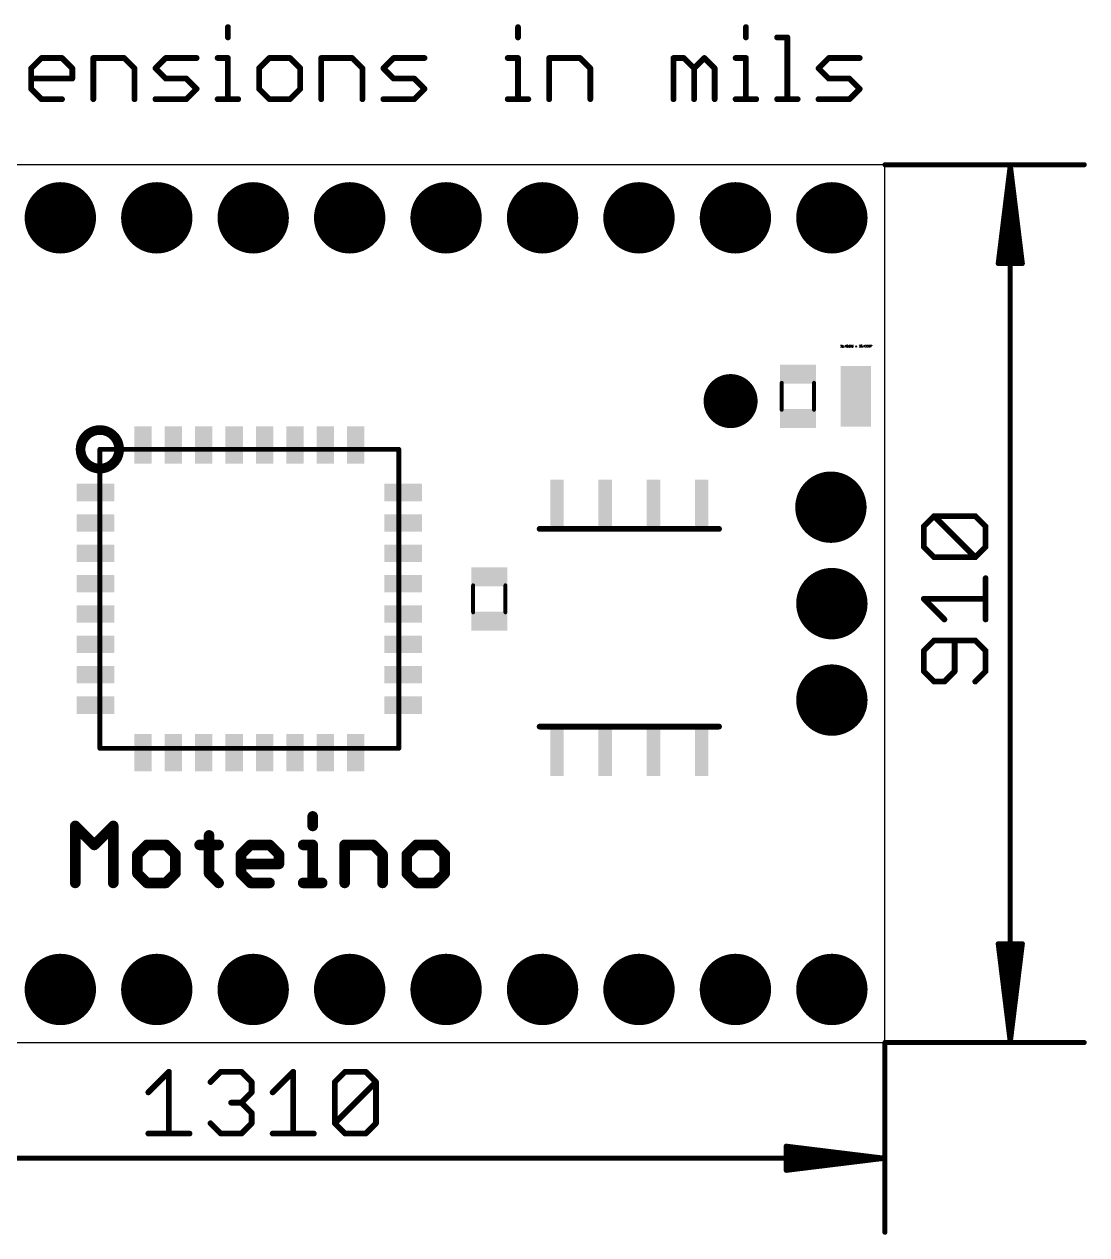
# Model space of a CAD drawing. Extents: x -0.17 to 1.52, y -0.2 to 1.06.
# Drawn here: x 0.418 to 1.519, y -0.199 to 1.056 of the extents above; entities that cross this region are included whole.
import ezdxf

# ---------------------------------------------------------------- set-up
doc = ezdxf.new("R2010")
doc.units = 0
for name, color, linetype in [('17', 82, 'CONTINUOUS'), ('20', 7, 'CONTINUOUS'), ('51', 53, 'CONTINUOUS')]:
    doc.layers.add(name, color=color, linetype=linetype)

# ---------------------------------------------------------------- blocks, each defined once
blk = doc.blocks.new('RECT')
blk.add_solid([(-0.5, -0.5), (0.5, -0.5), (-0.5, 0.5), (0.5, 0.5)])
blk = doc.blocks.new('ROUNDP')
at = {"const_width": 0.5}
blk.add_lwpolyline([(0, -0.25, 1), (0, 0.25, 1), (0, -0.25)], format="xyb", dxfattribs=at)

msp = doc.modelspace()

# ---------------------------------------------------------------- linework, layer by layer
at = {"layer": '20'}
for p, q in [((1.31, 0.91), (0, 0.91)), ((1.31, 0), (1.31, 0.91)), ((0, 0), (1.31, 0))]:
    msp.add_line(p, q, dxfattribs=at)
at = {"layer": '51'}
for p, q in [((1.263852, 0.722668), (1.264185, 0.723002)), ((1.264185, 0.721), (1.263852, 0.721334)), ((1.264185, 0.723002), (1.264852, 0.723002)), ((1.264852, 0.721), (1.264185, 0.721)), ((1.264852, 0.722001), (1.264519, 0.722001)), ((1.264852, 0.723002), (1.265186, 0.722668)), ((1.265186, 0.722334), (1.264852, 0.722001)), ((1.264852, 0.722001), (1.265186, 0.721667)), ((1.265186, 0.721334), (1.264852, 0.721)), ((1.265186, 0.722668), (1.265186, 0.722334)), ((1.265186, 0.721667), (1.265186, 0.721334)), ((1.265693, 0.722334), (1.26636, 0.723002)), ((1.265693, 0.721), (1.267028, 0.721)), ((1.26636, 0.723002), (1.26636, 0.721)), ((1.267535, 0.721), (1.267535, 0.721334)), ((1.267535, 0.721334), (1.267868, 0.721334)), ((1.267868, 0.721), (1.267535, 0.721)), ((1.267868, 0.721334), (1.267868, 0.721)), ((1.269456, 0.723002), (1.268456, 0.722001)), ((1.268456, 0.722001), (1.26979, 0.722001)), ((1.269456, 0.721), (1.269456, 0.723002)), ((1.270631, 0.723002), (1.270297, 0.722668)), ((1.270297, 0.722668), (1.270297, 0.722334)), ((1.270297, 0.722334), (1.270631, 0.722001)), ((1.270297, 0.721334), (1.270631, 0.721)), ((1.271298, 0.723002), (1.270631, 0.723002)), ((1.270631, 0.722001), (1.271632, 0.722001)), ((1.270631, 0.721), (1.271298, 0.721)), ((1.271632, 0.722668), (1.271298, 0.723002)), ((1.271298, 0.721), (1.271632, 0.721334)), ((1.271632, 0.721334), (1.271632, 0.722668)), ((1.272806, 0.722668), (1.272139, 0.722001)), ((1.272139, 0.722001), (1.272139, 0.721334)), ((1.273139, 0.722001), (1.272139, 0.722001)), ((1.272139, 0.721334), (1.272472, 0.721)), ((1.272472, 0.721), (1.273139, 0.721)), ((1.273473, 0.723002), (1.272806, 0.722668)), ((1.273473, 0.721667), (1.273139, 0.722001)), ((1.273139, 0.721), (1.273473, 0.721334)), ((1.273473, 0.721334), (1.273473, 0.721667)), ((1.27398, 0.722668), (1.274314, 0.723002)), ((1.27398, 0.721334), (1.27398, 0.722668)), ((1.27398, 0.721334), (1.275315, 0.722668)), ((1.274314, 0.721), (1.27398, 0.721334)), ((1.274314, 0.723002), (1.274981, 0.723002)), ((1.274981, 0.721), (1.274314, 0.721)), ((1.274981, 0.723002), (1.275315, 0.722668)), ((1.275315, 0.721334), (1.274981, 0.721)), ((1.275315, 0.722668), (1.275315, 0.721334)), ((1.276489, 0.722668), (1.275822, 0.722001)), ((1.275822, 0.722001), (1.275822, 0.721334)), ((1.276822, 0.722001), (1.275822, 0.722001)), ((1.275822, 0.721334), (1.276155, 0.721)), ((1.276155, 0.721), (1.276822, 0.721)), ((1.277156, 0.723002), (1.276489, 0.722668)), ((1.277156, 0.721667), (1.276822, 0.722001)), ((1.276822, 0.721), (1.277156, 0.721334)), ((1.277156, 0.721334), (1.277156, 0.721667)), ((1.279505, 0.722334), (1.280839, 0.721)), ((1.279505, 0.721), (1.280839, 0.722334)), ((1.283188, 0.722668), (1.283521, 0.723002)), ((1.283521, 0.721), (1.283188, 0.721334)), ((1.283521, 0.723002), (1.284189, 0.723002)), ((1.284189, 0.721), (1.283521, 0.721)), ((1.284189, 0.722001), (1.283855, 0.722001)), ((1.284189, 0.723002), (1.284522, 0.722668)), ((1.284522, 0.722334), (1.284189, 0.722001)), ((1.284189, 0.722001), (1.284522, 0.721667)), ((1.284522, 0.721334), (1.284189, 0.721)), ((1.284522, 0.722668), (1.284522, 0.722334)), ((1.284522, 0.721667), (1.284522, 0.721334)), ((1.286364, 0.723002), (1.285029, 0.723002)), ((1.285029, 0.723002), (1.285029, 0.722001)), ((1.285029, 0.722001), (1.285697, 0.722334)), ((1.285363, 0.721), (1.285029, 0.721334)), ((1.28603, 0.721), (1.285363, 0.721)), ((1.285697, 0.722334), (1.28603, 0.722334)), ((1.28603, 0.722334), (1.286364, 0.722001)), ((1.286364, 0.721334), (1.28603, 0.721)), ((1.286364, 0.722001), (1.286364, 0.721334)), ((1.286871, 0.721), (1.286871, 0.721334)), ((1.286871, 0.721334), (1.287204, 0.721334)), ((1.287204, 0.721), (1.286871, 0.721)), ((1.287204, 0.721334), (1.287204, 0.721)), ((1.288792, 0.723002), (1.287792, 0.722001)), ((1.287792, 0.722001), (1.289126, 0.722001)), ((1.288792, 0.721), (1.288792, 0.723002)), ((1.289633, 0.722668), (1.289967, 0.723002)), ((1.289967, 0.721), (1.289633, 0.721334)), ((1.289967, 0.723002), (1.290634, 0.723002)), ((1.290634, 0.721), (1.289967, 0.721)), ((1.290634, 0.722001), (1.2903, 0.722001)), ((1.290634, 0.723002), (1.290968, 0.722668)), ((1.290968, 0.722334), (1.290634, 0.722001)), ((1.290634, 0.722001), (1.290968, 0.721667)), ((1.290968, 0.721334), (1.290634, 0.721)), ((1.290968, 0.722668), (1.290968, 0.722334)), ((1.290968, 0.721667), (1.290968, 0.721334)), ((1.291475, 0.722668), (1.291808, 0.723002)), ((1.291808, 0.721), (1.291475, 0.721334)), ((1.291808, 0.723002), (1.292476, 0.723002)), ((1.292476, 0.721), (1.291808, 0.721)), ((1.292476, 0.722001), (1.292142, 0.722001)), ((1.292476, 0.723002), (1.292809, 0.722668)), ((1.292809, 0.722334), (1.292476, 0.722001)), ((1.292476, 0.722001), (1.292809, 0.721667)), ((1.292809, 0.721334), (1.292476, 0.721)), ((1.292809, 0.722668), (1.292809, 0.722334)), ((1.292809, 0.721667), (1.292809, 0.721334)), ((1.293316, 0.722668), (1.29365, 0.723002)), ((1.293316, 0.721334), (1.293316, 0.722668)), ((1.293316, 0.721334), (1.294651, 0.722668)), ((1.29365, 0.721), (1.293316, 0.721334)), ((1.29365, 0.723002), (1.294317, 0.723002)), ((1.294317, 0.721), (1.29365, 0.721)), ((1.294317, 0.723002), (1.294651, 0.722668)), ((1.294651, 0.721334), (1.294317, 0.721)), ((1.294651, 0.722668), (1.294651, 0.721334)), ((1.295158, 0.723002), (1.296492, 0.723002)), ((1.296492, 0.722668), (1.295158, 0.721334)), ((1.295158, 0.721334), (1.295158, 0.721)), ((1.296492, 0.723002), (1.296492, 0.722668))]:
    msp.add_line(p, q, dxfattribs=at)
for points, const_width in [([(0.62877, 1.05273), (0.62877, 1.042055)], 0.006), ([(0.92956, 1.05273), (0.92956, 1.042055)], 0.006), ([(1.165895, 1.05273), (1.165895, 1.042055)], 0.006), ([(1.198189, 1.042055), (1.208865, 1.042055)], 0.006), ([(1.208865, 1.042055), (1.208865, 0.978)], 0.006), ([(0.42473, 1.010027), (0.435406, 1.020703)], 0.006), ([(0.435406, 1.020703), (0.456757, 1.020703)], 0.006), ([(0.456757, 1.020703), (0.467433, 1.010027)], 0.006), ([(0.489185, 0.978), (0.489185, 1.020703)], 0.006), ([(0.489185, 1.020703), (0.521212, 1.020703)], 0.006), ([(0.521212, 1.020703), (0.531888, 1.010027)], 0.006), ([(0.55364, 1.010027), (0.564315, 1.020703)], 0.006), ([(0.564315, 1.020703), (0.596343, 1.020703)], 0.006), ([(0.618095, 1.020703), (0.62877, 1.020703)], 0.006), ([(0.62877, 1.020703), (0.62877, 0.978)], 0.006), ([(0.67174, 1.020703), (0.661065, 1.010027)], 0.006), ([(0.693092, 1.020703), (0.67174, 1.020703)], 0.006), ([(0.703768, 1.010027), (0.693092, 1.020703)], 0.006), ([(0.72552, 0.978), (0.72552, 1.020703)], 0.006), ([(0.72552, 1.020703), (0.757547, 1.020703)], 0.006), ([(0.757547, 1.020703), (0.768223, 1.010027)], 0.006), ([(0.789975, 1.010027), (0.80065, 1.020703)], 0.006), ([(0.80065, 1.020703), (0.832678, 1.020703)], 0.006), ([(0.918885, 1.020703), (0.92956, 1.020703)], 0.006), ([(0.92956, 1.020703), (0.92956, 0.978)], 0.006), ([(0.961855, 0.978), (0.961855, 1.020703)], 0.006), ([(0.961855, 1.020703), (0.993882, 1.020703)], 0.006), ([(0.993882, 1.020703), (1.004558, 1.010027)], 0.006), ([(1.090765, 0.978), (1.090765, 1.020703)], 0.006), ([(1.090765, 1.020703), (1.10144, 1.020703)], 0.006), ([(1.10144, 1.020703), (1.112116, 1.010027)], 0.006), ([(1.112116, 1.010027), (1.122792, 1.020703)], 0.006), ([(1.122792, 1.020703), (1.133468, 1.010027)], 0.006), ([(1.155219, 1.020703), (1.165895, 1.020703)], 0.006), ([(1.165895, 1.020703), (1.165895, 0.978)], 0.006), ([(1.241159, 1.010027), (1.251835, 1.020703)], 0.006), ([(1.251835, 1.020703), (1.283863, 1.020703)], 0.006), ([(0.42473, 0.988676), (0.42473, 1.010027)], 0.006), ([(0.467433, 1.010027), (0.467433, 0.999352)], 0.006), ([(0.531888, 1.010027), (0.531888, 0.978)], 0.006), ([(0.564315, 0.999352), (0.55364, 1.010027)], 0.006), ([(0.661065, 1.010027), (0.661065, 0.988676)], 0.006), ([(0.703768, 0.988676), (0.703768, 1.010027)], 0.006), ([(0.768223, 1.010027), (0.768223, 0.978)], 0.006), ([(0.80065, 0.999352), (0.789975, 1.010027)], 0.006), ([(1.004558, 1.010027), (1.004558, 0.978)], 0.006), ([(1.112116, 1.010027), (1.112116, 0.978)], 0.006), ([(1.133468, 1.010027), (1.133468, 0.978)], 0.006), ([(1.251835, 0.999352), (1.241159, 1.010027)], 0.006), ([(0.467433, 0.999352), (0.42473, 0.999352)], 0.006), ([(0.435406, 0.978), (0.42473, 0.988676)], 0.006), ([(0.585667, 0.999352), (0.564315, 0.999352)], 0.006), ([(0.596343, 0.988676), (0.585667, 0.999352)], 0.006), ([(0.585667, 0.978), (0.596343, 0.988676)], 0.006), ([(0.661065, 0.988676), (0.67174, 0.978)], 0.006), ([(0.693092, 0.978), (0.703768, 0.988676)], 0.006), ([(0.822002, 0.999352), (0.80065, 0.999352)], 0.006), ([(0.832678, 0.988676), (0.822002, 0.999352)], 0.006), ([(0.822002, 0.978), (0.832678, 0.988676)], 0.006), ([(1.273187, 0.999352), (1.251835, 0.999352)], 0.006), ([(1.283863, 0.988676), (1.273187, 0.999352)], 0.006), ([(1.273187, 0.978), (1.283863, 0.988676)], 0.006), ([(0.456757, 0.978), (0.435406, 0.978)], 0.006), ([(0.55364, 0.978), (0.585667, 0.978)], 0.006), ([(0.618095, 0.978), (0.639446, 0.978)], 0.006), ([(0.67174, 0.978), (0.693092, 0.978)], 0.006), ([(0.789975, 0.978), (0.822002, 0.978)], 0.006), ([(0.918885, 0.978), (0.940236, 0.978)], 0.006), ([(1.155219, 0.978), (1.176571, 0.978)], 0.006), ([(1.198189, 0.978), (1.219541, 0.978)], 0.006), ([(1.241159, 0.978), (1.273187, 0.978)], 0.006), ([(1.31, 0.91), (1.516772, 0.91)], 0.005118), ([(1.44, 0.91), (1.427431, 0.807638)], 0.005118), ([(1.44, 0.91), (1.429764, 0.807638)], 0.005118), ([(1.44, 0.91), (1.434882, 0.807638)], 0.005118), ([(1.44, 0.91), (1.44, 0)], 0.005118), ([(1.452569, 0.807638), (1.44, 0.91)], 0.005118), ([(1.445118, 0.807638), (1.44, 0.91)], 0.005118), ([(1.450236, 0.807638), (1.44, 0.91)], 0.005118), ([(1.427431, 0.807638), (1.452569, 0.807638)], 0.005118), ([(1.202992, 0.655984), (1.202992, 0.684016)], 0.004), ([(1.236496, 0.655984), (1.236496, 0.684016)], 0.004), ([(0.496, 0.615), (0.806, 0.615)], 0.005), ([(0.496, 0.305), (0.496, 0.615)], 0.005), ([(0.806, 0.615), (0.806, 0.305)], 0.005), ([(1.350327, 0.535125), (1.361003, 0.545801)], 0.006), ([(1.361003, 0.545801), (1.403706, 0.545801)], 0.006), ([(1.403706, 0.503098), (1.361003, 0.545801)], 0.006), ([(1.403706, 0.545801), (1.414382, 0.535125)], 0.006), ([(1.137992, 0.53248), (0.952008, 0.53248)], 0.006), ([(1.350327, 0.513774), (1.350327, 0.535125)], 0.006), ([(1.414382, 0.535125), (1.414382, 0.513774)], 0.006), ([(1.361003, 0.503098), (1.350327, 0.513774)], 0.006), ([(1.414382, 0.513774), (1.403706, 0.503098)], 0.006), ([(1.403706, 0.503098), (1.361003, 0.503098)], 0.006), ([(1.414382, 0.438643), (1.414382, 0.481346)], 0.006), ([(0.882992, 0.445984), (0.882992, 0.474016)], 0.004), ([(0.916496, 0.445984), (0.916496, 0.474016)], 0.004), ([(1.371679, 0.438643), (1.350327, 0.459995)], 0.006), ([(1.350327, 0.459995), (1.414382, 0.459995)], 0.006), ([(1.361003, 0.416891), (1.350327, 0.406216)], 0.006), ([(1.403706, 0.416891), (1.361003, 0.416891)], 0.006), ([(1.382355, 0.384864), (1.382355, 0.416891)], 0.006), ([(1.414382, 0.406216), (1.403706, 0.416891)], 0.006), ([(1.350327, 0.406216), (1.350327, 0.384864)], 0.006), ([(1.414382, 0.384864), (1.414382, 0.406216)], 0.006), ([(1.350327, 0.384864), (1.361003, 0.374188)], 0.006), ([(1.361003, 0.374188), (1.371679, 0.374188)], 0.006), ([(1.371679, 0.374188), (1.382355, 0.384864)], 0.006), ([(1.403706, 0.374188), (1.414382, 0.384864)], 0.006), ([(0.952008, 0.32752), (1.137992, 0.32752)], 0.006), ([(0.806, 0.305), (0.496, 0.305)], 0.005), ([(0.716677, 0.234392), (0.716677, 0.22455)], 0.011), ([(0.4705, 0.1655), (0.4705, 0.22455)], 0.011), ([(0.4705, 0.22455), (0.490183, 0.204867)], 0.011), ([(0.490183, 0.204867), (0.509867, 0.22455)], 0.011), ([(0.509867, 0.22455), (0.509867, 0.1655)], 0.011), ([(0.609252, 0.214709), (0.609252, 0.175342)], 0.011), ([(0.544797, 0.204867), (0.534955, 0.195025)], 0.011), ([(0.56448, 0.204867), (0.544797, 0.204867)], 0.011), ([(0.574322, 0.195025), (0.56448, 0.204867)], 0.011), ([(0.59941, 0.204867), (0.619093, 0.204867)], 0.011), ([(0.64238, 0.195025), (0.652222, 0.204867)], 0.011), ([(0.652222, 0.204867), (0.671905, 0.204867)], 0.011), ([(0.671905, 0.204867), (0.681747, 0.195025)], 0.011), ([(0.706835, 0.204867), (0.716677, 0.204867)], 0.011), ([(0.716677, 0.204867), (0.716677, 0.1655)], 0.011), ([(0.749805, 0.1655), (0.749805, 0.204867)], 0.011), ([(0.749805, 0.204867), (0.77933, 0.204867)], 0.011), ([(0.77933, 0.204867), (0.789172, 0.195025)], 0.011), ([(0.824102, 0.204867), (0.81426, 0.195025)], 0.011), ([(0.843785, 0.204867), (0.824102, 0.204867)], 0.011), ([(0.853627, 0.195025), (0.843785, 0.204867)], 0.011), ([(0.534955, 0.195025), (0.534955, 0.175342)], 0.011), ([(0.574322, 0.175342), (0.574322, 0.195025)], 0.011), ([(0.64238, 0.175342), (0.64238, 0.195025)], 0.011), ([(0.681747, 0.185183), (0.64238, 0.185183)], 0.011), ([(0.681747, 0.195025), (0.681747, 0.185183)], 0.011), ([(0.789172, 0.195025), (0.789172, 0.1655)], 0.011), ([(0.81426, 0.195025), (0.81426, 0.175342)], 0.011), ([(0.853627, 0.175342), (0.853627, 0.195025)], 0.011), ([(0.534955, 0.175342), (0.544797, 0.1655)], 0.011), ([(0.56448, 0.1655), (0.574322, 0.175342)], 0.011), ([(0.609252, 0.175342), (0.619093, 0.1655)], 0.011), ([(0.652222, 0.1655), (0.64238, 0.175342)], 0.011), ([(0.81426, 0.175342), (0.824102, 0.1655)], 0.011), ([(0.843785, 0.1655), (0.853627, 0.175342)], 0.011), ([(0.544797, 0.1655), (0.56448, 0.1655)], 0.011), ([(0.671905, 0.1655), (0.652222, 0.1655)], 0.011), ([(0.706835, 0.1655), (0.726518, 0.1655)], 0.011), ([(0.824102, 0.1655), (0.843785, 0.1655)], 0.011), ([(1.44, 0), (1.427431, 0.102362)], 0.005118), ([(1.427431, 0.102362), (1.452569, 0.102362)], 0.005118), ([(1.44, 0), (1.429764, 0.102362)], 0.005118), ([(1.44, 0), (1.434882, 0.102362)], 0.005118), ([(1.452569, 0.102362), (1.44, 0)], 0.005118), ([(1.445118, 0.102362), (1.44, 0)], 0.005118), ([(1.450236, 0.102362), (1.44, 0)], 0.005118), ([(1.31, 0), (1.31, -0.196772)], 0.005118), ([(1.31, 0), (1.516772, 0)], 0.005118), ([(0.546251, -0.051679), (0.567602, -0.030327)], 0.006), ([(0.567602, -0.030327), (0.567602, -0.094382)], 0.006), ([(0.610706, -0.041003), (0.621382, -0.030327)], 0.006), ([(0.621382, -0.030327), (0.642733, -0.030327)], 0.006), ([(0.642733, -0.030327), (0.653409, -0.041003)], 0.006), ([(0.675161, -0.051679), (0.696512, -0.030327)], 0.006), ([(0.696512, -0.030327), (0.696512, -0.094382)], 0.006), ([(0.739616, -0.041003), (0.750291, -0.030327)], 0.006), ([(0.750291, -0.030327), (0.771643, -0.030327)], 0.006), ([(0.771643, -0.030327), (0.782319, -0.041003)], 0.006), ([(0.653409, -0.051679), (0.642733, -0.062355)], 0.006), ([(0.653409, -0.041003), (0.653409, -0.051679)], 0.006), ([(0.739616, -0.083706), (0.739616, -0.041003)], 0.006), ([(0.739616, -0.083706), (0.782319, -0.041003)], 0.006), ([(0.782319, -0.041003), (0.782319, -0.083706)], 0.006), ([(0.642733, -0.062355), (0.632057, -0.062355)], 0.006), ([(0.642733, -0.062355), (0.653409, -0.07303)], 0.006), ([(0.653409, -0.07303), (0.653409, -0.083706)], 0.006), ([(0.621382, -0.094382), (0.610706, -0.083706)], 0.006), ([(0.653409, -0.083706), (0.642733, -0.094382)], 0.006), ([(0.750291, -0.094382), (0.739616, -0.083706)], 0.006), ([(0.782319, -0.083706), (0.771643, -0.094382)], 0.006), ([(0.546251, -0.094382), (0.588954, -0.094382)], 0.006), ([(0.642733, -0.094382), (0.621382, -0.094382)], 0.006), ([(0.675161, -0.094382), (0.717864, -0.094382)], 0.006), ([(0.771643, -0.094382), (0.750291, -0.094382)], 0.006), ([(1.31, -0.12), (1.207638, -0.107431)], 0.005118), ([(1.207638, -0.107431), (1.207638, -0.132569)], 0.005118), ([(1.31, -0.12), (1.207638, -0.109764)], 0.005118), ([(1.31, -0.12), (1.207638, -0.114882)], 0.005118), ([(0, -0.12), (1.31, -0.12)], 0.005118), ([(1.207638, -0.132569), (1.31, -0.12)], 0.005118), ([(1.207638, -0.125118), (1.31, -0.12)], 0.005118), ([(1.207638, -0.130236), (1.31, -0.12)], 0.005118)]:
    msp.add_lwpolyline(points, dxfattribs=dict(at, const_width=const_width))
for points, const_width in [([(0.63027, 1.05273, 1), (0.62727, 1.05273)], 0.003), ([(0.93106, 1.05273, 1), (0.92806, 1.05273)], 0.003), ([(1.167395, 1.05273, 1), (1.164395, 1.05273)], 0.003), ([(0.62727, 1.042055, 1), (0.63027, 1.042055)], 0.003), ([(0.92806, 1.042055, 1), (0.93106, 1.042055)], 0.003), ([(1.164395, 1.042055, 1), (1.167395, 1.042055)], 0.003), ([(1.198189, 1.043555, 1), (1.198189, 1.040555)], 0.003), ([(1.210365, 1.042055, 1), (1.207365, 1.042055)], 0.003), ([(1.208865, 1.040555, 1), (1.208865, 1.043555)], 0.003), ([(0.435406, 1.022203, 1), (0.435406, 1.019203)], 0.003), ([(0.436466, 1.019642, 1), (0.434345, 1.021764)], 0.003), ([(0.457818, 1.021764, 1), (0.455696, 1.019642)], 0.003), ([(0.456757, 1.019203, 1), (0.456757, 1.022203)], 0.003), ([(0.490685, 1.020703, 1), (0.487685, 1.020703)], 0.003), ([(0.489185, 1.022203, 1), (0.489185, 1.019203)], 0.003), ([(0.522273, 1.021764, 1), (0.520151, 1.019642)], 0.003), ([(0.521212, 1.019203, 1), (0.521212, 1.022203)], 0.003), ([(0.564315, 1.022203, 1), (0.564315, 1.019203)], 0.003), ([(0.565376, 1.019642, 1), (0.563255, 1.021764)], 0.003), ([(0.596343, 1.019203, 1), (0.596343, 1.022203)], 0.003), ([(0.618095, 1.022203, 1), (0.618095, 1.019203)], 0.003), ([(0.63027, 1.020703, 1), (0.62727, 1.020703)], 0.003), ([(0.62877, 1.019203, 1), (0.62877, 1.022203)], 0.003), ([(0.67174, 1.022203, 1), (0.67174, 1.019203)], 0.003), ([(0.672801, 1.019642, 1), (0.67068, 1.021764)], 0.003), ([(0.694153, 1.021764, 1), (0.692031, 1.019642)], 0.003), ([(0.693092, 1.019203, 1), (0.693092, 1.022203)], 0.003), ([(0.72702, 1.020703, 1), (0.72402, 1.020703)], 0.003), ([(0.72552, 1.022203, 1), (0.72552, 1.019203)], 0.003), ([(0.758608, 1.021764, 1), (0.756486, 1.019642)], 0.003), ([(0.757547, 1.019203, 1), (0.757547, 1.022203)], 0.003), ([(0.80065, 1.022203, 1), (0.80065, 1.019203)], 0.003), ([(0.801711, 1.019642, 1), (0.79959, 1.021764)], 0.003), ([(0.832678, 1.019203, 1), (0.832678, 1.022203)], 0.003), ([(0.918885, 1.022203, 1), (0.918885, 1.019203)], 0.003), ([(0.93106, 1.020703, 1), (0.92806, 1.020703)], 0.003), ([(0.92956, 1.019203, 1), (0.92956, 1.022203)], 0.003), ([(0.963355, 1.020703, 1), (0.960355, 1.020703)], 0.003), ([(0.961855, 1.022203, 1), (0.961855, 1.019203)], 0.003), ([(0.994943, 1.021764, 1), (0.992821, 1.019642)], 0.003), ([(0.993882, 1.019203, 1), (0.993882, 1.022203)], 0.003), ([(1.092265, 1.020703, 1), (1.089265, 1.020703)], 0.003), ([(1.090765, 1.022203, 1), (1.090765, 1.019203)], 0.003), ([(1.102501, 1.021764, 1), (1.10038, 1.019642)], 0.003), ([(1.10144, 1.019203, 1), (1.10144, 1.022203)], 0.003), ([(1.123852, 1.021764, 1), (1.121731, 1.019642)], 0.003), ([(1.123852, 1.019642, 1), (1.121731, 1.021764)], 0.003), ([(1.155219, 1.022203, 1), (1.155219, 1.019203)], 0.003), ([(1.167395, 1.020703, 1), (1.164395, 1.020703)], 0.003), ([(1.165895, 1.019203, 1), (1.165895, 1.022203)], 0.003), ([(1.251835, 1.022203, 1), (1.251835, 1.019203)], 0.003), ([(1.252896, 1.019642, 1), (1.250774, 1.021764)], 0.003), ([(1.283863, 1.019203, 1), (1.283863, 1.022203)], 0.003), ([(0.42623, 1.010027, 1), (0.42323, 1.010027)], 0.003), ([(0.423669, 1.011088, 1), (0.42579, 1.008967)], 0.003), ([(0.468933, 1.010027, 1), (0.465933, 1.010027)], 0.003), ([(0.466372, 1.008967, 1), (0.468494, 1.011088)], 0.003), ([(0.533388, 1.010027, 1), (0.530388, 1.010027)], 0.003), ([(0.530827, 1.008967, 1), (0.532949, 1.011088)], 0.003), ([(0.5547, 1.011088, 1), (0.552579, 1.008967)], 0.003), ([(0.552579, 1.011088, 1), (0.5547, 1.008967)], 0.003), ([(0.662565, 1.010027, 1), (0.659565, 1.010027)], 0.003), ([(0.660004, 1.011088, 1), (0.662125, 1.008967)], 0.003), ([(0.705268, 1.010027, 1), (0.702268, 1.010027)], 0.003), ([(0.702707, 1.008967, 1), (0.704828, 1.011088)], 0.003), ([(0.769723, 1.010027, 1), (0.766723, 1.010027)], 0.003), ([(0.767162, 1.008967, 1), (0.769283, 1.011088)], 0.003), ([(0.791035, 1.011088, 1), (0.788914, 1.008967)], 0.003), ([(0.788914, 1.011088, 1), (0.791035, 1.008967)], 0.003), ([(1.006058, 1.010027, 1), (1.003058, 1.010027)], 0.003), ([(1.003497, 1.008967, 1), (1.005618, 1.011088)], 0.003), ([(1.113616, 1.010027, 1), (1.110616, 1.010027)], 0.003), ([(1.111055, 1.011088, 1), (1.113177, 1.008967)], 0.003), ([(1.111055, 1.008967, 1), (1.113177, 1.011088)], 0.003), ([(1.134968, 1.010027, 1), (1.131968, 1.010027)], 0.003), ([(1.132407, 1.008967, 1), (1.134528, 1.011088)], 0.003), ([(1.24222, 1.011088, 1), (1.240099, 1.008967)], 0.003), ([(1.240099, 1.011088, 1), (1.24222, 1.008967)], 0.003), ([(0.42473, 1.000852, 1), (0.42473, 0.997852)], 0.003), ([(0.42579, 0.989736, 1), (0.423669, 0.987615)], 0.003), ([(0.465933, 0.999352, 1), (0.468933, 0.999352)], 0.003), ([(0.467433, 0.997852, 1), (0.467433, 1.000852)], 0.003), ([(0.564315, 1.000852, 1), (0.564315, 0.997852)], 0.003), ([(0.563255, 0.998291, 1), (0.565376, 1.000412)], 0.003), ([(0.586728, 1.000412, 1), (0.584606, 0.998291)], 0.003), ([(0.585667, 0.997852, 1), (0.585667, 1.000852)], 0.003), ([(0.597404, 0.987615, 1), (0.595282, 0.989736)], 0.003), ([(0.662125, 0.989736, 1), (0.660004, 0.987615)], 0.003), ([(0.704828, 0.987615, 1), (0.702707, 0.989736)], 0.003), ([(0.80065, 1.000852, 1), (0.80065, 0.997852)], 0.003), ([(0.79959, 0.998291, 1), (0.801711, 1.000412)], 0.003), ([(0.823063, 1.000412, 1), (0.820941, 0.998291)], 0.003), ([(0.822002, 0.997852, 1), (0.822002, 1.000852)], 0.003), ([(0.833738, 0.987615, 1), (0.831617, 0.989736)], 0.003), ([(1.251835, 1.000852, 1), (1.251835, 0.997852)], 0.003), ([(1.250774, 0.998291, 1), (1.252896, 1.000412)], 0.003), ([(1.274247, 1.000412, 1), (1.272126, 0.998291)], 0.003), ([(1.273187, 0.997852, 1), (1.273187, 1.000852)], 0.003), ([(1.284923, 0.987615, 1), (1.282802, 0.989736)], 0.003), ([(0.42323, 0.988676, 1), (0.42623, 0.988676)], 0.003), ([(0.435406, 0.9795, 1), (0.435406, 0.9765)], 0.003), ([(0.434345, 0.976939, 1), (0.436466, 0.979061)], 0.003), ([(0.456757, 0.9765, 1), (0.456757, 0.9795)], 0.003), ([(0.487685, 0.978, 1), (0.490685, 0.978)], 0.003), ([(0.530388, 0.978, 1), (0.533388, 0.978)], 0.003), ([(0.55364, 0.9795, 1), (0.55364, 0.9765)], 0.003), ([(0.584606, 0.979061, 1), (0.586728, 0.976939)], 0.003), ([(0.585667, 0.9765, 1), (0.585667, 0.9795)], 0.003), ([(0.595282, 0.987615, 1), (0.597404, 0.989736)], 0.003), ([(0.618095, 0.9795, 1), (0.618095, 0.9765)], 0.003), ([(0.62727, 0.978, 1), (0.63027, 0.978)], 0.003), ([(0.639446, 0.9765, 1), (0.639446, 0.9795)], 0.003), ([(0.659565, 0.988676, 1), (0.662565, 0.988676)], 0.003), ([(0.67174, 0.9795, 1), (0.67174, 0.9765)], 0.003), ([(0.67068, 0.976939, 1), (0.672801, 0.979061)], 0.003), ([(0.692031, 0.979061, 1), (0.694153, 0.976939)], 0.003), ([(0.693092, 0.9765, 1), (0.693092, 0.9795)], 0.003), ([(0.702268, 0.988676, 1), (0.705268, 0.988676)], 0.003), ([(0.72402, 0.978, 1), (0.72702, 0.978)], 0.003), ([(0.766723, 0.978, 1), (0.769723, 0.978)], 0.003), ([(0.789975, 0.9795, 1), (0.789975, 0.9765)], 0.003), ([(0.820941, 0.979061, 1), (0.823063, 0.976939)], 0.003), ([(0.822002, 0.9765, 1), (0.822002, 0.9795)], 0.003), ([(0.831617, 0.987615, 1), (0.833738, 0.989736)], 0.003), ([(0.918885, 0.9795, 1), (0.918885, 0.9765)], 0.003), ([(0.92806, 0.978, 1), (0.93106, 0.978)], 0.003), ([(0.940236, 0.9765, 1), (0.940236, 0.9795)], 0.003), ([(0.960355, 0.978, 1), (0.963355, 0.978)], 0.003), ([(1.003058, 0.978, 1), (1.006058, 0.978)], 0.003), ([(1.089265, 0.978, 1), (1.092265, 0.978)], 0.003), ([(1.110616, 0.978, 1), (1.113616, 0.978)], 0.003), ([(1.131968, 0.978, 1), (1.134968, 0.978)], 0.003), ([(1.155219, 0.9795, 1), (1.155219, 0.9765)], 0.003), ([(1.164395, 0.978, 1), (1.167395, 0.978)], 0.003), ([(1.176571, 0.9765, 1), (1.176571, 0.9795)], 0.003), ([(1.198189, 0.9795, 1), (1.198189, 0.9765)], 0.003), ([(1.207365, 0.978, 1), (1.210365, 0.978)], 0.003), ([(1.219541, 0.9765, 1), (1.219541, 0.9795)], 0.003), ([(1.241159, 0.9795, 1), (1.241159, 0.9765)], 0.003), ([(1.272126, 0.979061, 1), (1.274247, 0.976939)], 0.003), ([(1.273187, 0.9765, 1), (1.273187, 0.9795)], 0.003), ([(1.282802, 0.987615, 1), (1.284923, 0.989736)], 0.003), ([(1.31, 0.91128, 1), (1.31, 0.90872)], 0.002559), ([(1.44128, 0.91, 1), (1.43872, 0.91)], 0.002559), ([(1.44127, 0.910156, 1), (1.43873, 0.909844)], 0.002559), ([(1.441278, 0.910064, 1), (1.438722, 0.909936)], 0.002559), ([(1.441273, 0.910127, 1), (1.438727, 0.909873)], 0.002559), ([(1.441278, 0.909936, 1), (1.438722, 0.910064)], 0.002559), ([(1.441273, 0.909873, 1), (1.438727, 0.910127)], 0.002559), ([(1.44127, 0.909844, 1), (1.43873, 0.910156)], 0.002559), ([(1.516772, 0.90872, 1), (1.516772, 0.91128)], 0.002559), ([(1.427431, 0.808917, 1), (1.427431, 0.806358)], 0.002559), ([(1.426161, 0.807794, 1), (1.428701, 0.807482)], 0.002559), ([(1.428491, 0.807765, 1), (1.431037, 0.80751)], 0.002559), ([(1.433604, 0.807702, 1), (1.43616, 0.807574)], 0.002559), ([(1.44384, 0.807574, 1), (1.446396, 0.807702)], 0.002559), ([(1.448963, 0.80751, 1), (1.451509, 0.807765)], 0.002559), ([(1.451299, 0.807482, 1), (1.453839, 0.807794)], 0.002559), ([(1.452569, 0.806358, 1), (1.452569, 0.808917)], 0.002559), ([(1.203992, 0.684016, 1), (1.201992, 0.684016)], 0.002), ([(1.237496, 0.684016, 1), (1.235496, 0.684016)], 0.002), ([(1.201992, 0.655984, 1), (1.203992, 0.655984)], 0.002), ([(1.235496, 0.655984, 1), (1.237496, 0.655984)], 0.002), ([(0.496, 0.61, 1), (0.496, 0.62, 1), (0.496, 0.61)], 0.04), ([(0.496, 0.61625, 1), (0.496, 0.61375)], 0.0025), ([(0.49725, 0.615, 1), (0.49475, 0.615)], 0.0025), ([(0.80725, 0.615, 1), (0.80475, 0.615)], 0.0025), ([(0.806, 0.61375, 1), (0.806, 0.61625)], 0.0025), ([(1.362064, 0.546862, 1), (1.359942, 0.544741)], 0.003), ([(1.361003, 0.547301, 1), (1.361003, 0.544301)], 0.003), ([(1.362064, 0.544741, 1), (1.359942, 0.546862)], 0.003), ([(1.404767, 0.546862, 1), (1.402646, 0.544741)], 0.003), ([(1.403706, 0.544301, 1), (1.403706, 0.547301)], 0.003), ([(0.952008, 0.53398, 1), (0.952008, 0.53098)], 0.003), ([(1.137992, 0.53098, 1), (1.137992, 0.53398)], 0.003), ([(1.351827, 0.535125, 1), (1.348827, 0.535125)], 0.003), ([(1.349267, 0.536186, 1), (1.351388, 0.534065)], 0.003), ([(1.415882, 0.535125, 1), (1.412882, 0.535125)], 0.003), ([(1.413321, 0.534065, 1), (1.415443, 0.536186)], 0.003), ([(1.351388, 0.514835, 1), (1.349267, 0.512713)], 0.003), ([(1.348827, 0.513774, 1), (1.351827, 0.513774)], 0.003), ([(1.412882, 0.513774, 1), (1.415882, 0.513774)], 0.003), ([(1.415443, 0.512713, 1), (1.413321, 0.514835)], 0.003), ([(1.361003, 0.504598, 1), (1.361003, 0.501598)], 0.003), ([(1.359942, 0.502038, 1), (1.362064, 0.504159)], 0.003), ([(1.402646, 0.504159, 1), (1.404767, 0.502038)], 0.003), ([(1.402646, 0.502038, 1), (1.404767, 0.504159)], 0.003), ([(1.403706, 0.501598, 1), (1.403706, 0.504598)], 0.003), ([(1.415882, 0.481346, 1), (1.412882, 0.481346)], 0.003), ([(0.883992, 0.474016, 1), (0.881992, 0.474016)], 0.002), ([(0.917496, 0.474016, 1), (0.915496, 0.474016)], 0.002), ([(1.350327, 0.461495, 1), (1.350327, 0.458495)], 0.003), ([(1.351388, 0.461055, 1), (1.349267, 0.458934)], 0.003), ([(1.414382, 0.458495, 1), (1.414382, 0.461495)], 0.003), ([(0.881992, 0.445984, 1), (0.883992, 0.445984)], 0.002), ([(0.915496, 0.445984, 1), (0.917496, 0.445984)], 0.002), ([(1.370618, 0.437583, 1), (1.372739, 0.439704)], 0.003), ([(1.412882, 0.438643, 1), (1.415882, 0.438643)], 0.003), ([(1.361003, 0.418391, 1), (1.361003, 0.415391)], 0.003), ([(1.362064, 0.415831, 1), (1.359942, 0.417952)], 0.003), ([(1.383855, 0.416891, 1), (1.380855, 0.416891)], 0.003), ([(1.404767, 0.417952, 1), (1.402646, 0.415831)], 0.003), ([(1.403706, 0.415391, 1), (1.403706, 0.418391)], 0.003), ([(1.351827, 0.406216, 1), (1.348827, 0.406216)], 0.003), ([(1.349267, 0.407276, 1), (1.351388, 0.405155)], 0.003), ([(1.415882, 0.406216, 1), (1.412882, 0.406216)], 0.003), ([(1.413321, 0.405155, 1), (1.415443, 0.407276)], 0.003), ([(1.351388, 0.385925, 1), (1.349267, 0.383803)], 0.003), ([(1.348827, 0.384864, 1), (1.351827, 0.384864)], 0.003), ([(1.361003, 0.375688, 1), (1.361003, 0.372688)], 0.003), ([(1.359942, 0.373128, 1), (1.362064, 0.375249)], 0.003), ([(1.370618, 0.375249, 1), (1.372739, 0.373128)], 0.003), ([(1.371679, 0.372688, 1), (1.371679, 0.375688)], 0.003), ([(1.380855, 0.384864, 1), (1.383855, 0.384864)], 0.003), ([(1.383415, 0.383803, 1), (1.381294, 0.385925)], 0.003), ([(1.402646, 0.375249, 1), (1.404767, 0.373128)], 0.003), ([(1.412882, 0.384864, 1), (1.415882, 0.384864)], 0.003), ([(1.415443, 0.383803, 1), (1.413321, 0.385925)], 0.003), ([(0.952008, 0.32902, 1), (0.952008, 0.32602)], 0.003), ([(1.137992, 0.32602, 1), (1.137992, 0.32902)], 0.003), ([(0.496, 0.30625, 1), (0.496, 0.30375)], 0.0025), ([(0.49475, 0.305, 1), (0.49725, 0.305)], 0.0025), ([(0.80475, 0.305, 1), (0.80725, 0.305)], 0.0025), ([(0.806, 0.30375, 1), (0.806, 0.30625)], 0.0025), ([(0.719427, 0.234392, 1), (0.713927, 0.234392)], 0.0055), ([(0.472445, 0.226495, 1), (0.468555, 0.222606)], 0.0055), ([(0.47325, 0.22455, 1), (0.46775, 0.22455)], 0.0055), ([(0.512617, 0.22455, 1), (0.507117, 0.22455)], 0.0055), ([(0.511811, 0.222606, 1), (0.507922, 0.226495)], 0.0055), ([(0.713927, 0.22455, 1), (0.719427, 0.22455)], 0.0055), ([(0.612002, 0.214709, 1), (0.606502, 0.214709)], 0.0055), ([(0.488239, 0.206811, 1), (0.492128, 0.202922)], 0.0055), ([(0.488239, 0.202922, 1), (0.492128, 0.206811)], 0.0055), ([(0.544797, 0.207617, 1), (0.544797, 0.202117)], 0.0055), ([(0.546741, 0.202922, 1), (0.542852, 0.206811)], 0.0055), ([(0.566425, 0.206811, 1), (0.562536, 0.202922)], 0.0055), ([(0.56448, 0.202117, 1), (0.56448, 0.207617)], 0.0055), ([(0.59941, 0.207617, 1), (0.59941, 0.202117)], 0.0055), ([(0.619093, 0.202117, 1), (0.619093, 0.207617)], 0.0055), ([(0.652222, 0.207617, 1), (0.652222, 0.202117)], 0.0055), ([(0.654166, 0.202922, 1), (0.650277, 0.206811)], 0.0055), ([(0.67385, 0.206811, 1), (0.669961, 0.202922)], 0.0055), ([(0.671905, 0.202117, 1), (0.671905, 0.207617)], 0.0055), ([(0.706835, 0.207617, 1), (0.706835, 0.202117)], 0.0055), ([(0.719427, 0.204867, 1), (0.713927, 0.204867)], 0.0055), ([(0.716677, 0.202117, 1), (0.716677, 0.207617)], 0.0055), ([(0.752555, 0.204867, 1), (0.747055, 0.204867)], 0.0055), ([(0.749805, 0.207617, 1), (0.749805, 0.202117)], 0.0055), ([(0.781275, 0.206811, 1), (0.777386, 0.202922)], 0.0055), ([(0.77933, 0.202117, 1), (0.77933, 0.207617)], 0.0055), ([(0.824102, 0.207617, 1), (0.824102, 0.202117)], 0.0055), ([(0.826046, 0.202922, 1), (0.822157, 0.206811)], 0.0055), ([(0.84573, 0.206811, 1), (0.841841, 0.202922)], 0.0055), ([(0.843785, 0.202117, 1), (0.843785, 0.207617)], 0.0055), ([(0.537705, 0.195025, 1), (0.532205, 0.195025)], 0.0055), ([(0.53301, 0.19697, 1), (0.5369, 0.193081)], 0.0055), ([(0.577072, 0.195025, 1), (0.571572, 0.195025)], 0.0055), ([(0.572377, 0.193081, 1), (0.576266, 0.19697)], 0.0055), ([(0.64513, 0.195025, 1), (0.63963, 0.195025)], 0.0055), ([(0.640435, 0.19697, 1), (0.644324, 0.193081)], 0.0055), ([(0.64238, 0.187933, 1), (0.64238, 0.182433)], 0.0055), ([(0.684497, 0.195025, 1), (0.678997, 0.195025)], 0.0055), ([(0.679802, 0.193081, 1), (0.683691, 0.19697)], 0.0055), ([(0.681747, 0.182433, 1), (0.681747, 0.187933)], 0.0055), ([(0.791922, 0.195025, 1), (0.786422, 0.195025)], 0.0055), ([(0.787227, 0.193081, 1), (0.791116, 0.19697)], 0.0055), ([(0.81701, 0.195025, 1), (0.81151, 0.195025)], 0.0055), ([(0.812315, 0.19697, 1), (0.816204, 0.193081)], 0.0055), ([(0.856377, 0.195025, 1), (0.850877, 0.195025)], 0.0055), ([(0.851682, 0.193081, 1), (0.855571, 0.19697)], 0.0055), ([(0.5369, 0.177286, 1), (0.53301, 0.173397)], 0.0055), ([(0.532205, 0.175342, 1), (0.537705, 0.175342)], 0.0055), ([(0.571572, 0.175342, 1), (0.577072, 0.175342)], 0.0055), ([(0.576266, 0.173397, 1), (0.572377, 0.177286)], 0.0055), ([(0.611196, 0.177286, 1), (0.607307, 0.173397)], 0.0055), ([(0.606502, 0.175342, 1), (0.612002, 0.175342)], 0.0055), ([(0.644324, 0.177286, 1), (0.640435, 0.173397)], 0.0055), ([(0.63963, 0.175342, 1), (0.64513, 0.175342)], 0.0055), ([(0.678997, 0.185183, 1), (0.684497, 0.185183)], 0.0055), ([(0.816204, 0.177286, 1), (0.812315, 0.173397)], 0.0055), ([(0.81151, 0.175342, 1), (0.81701, 0.175342)], 0.0055), ([(0.850877, 0.175342, 1), (0.856377, 0.175342)], 0.0055), ([(0.855571, 0.173397, 1), (0.851682, 0.177286)], 0.0055), ([(0.46775, 0.1655, 1), (0.47325, 0.1655)], 0.0055), ([(0.507117, 0.1655, 1), (0.512617, 0.1655)], 0.0055), ([(0.544797, 0.16825, 1), (0.544797, 0.16275)], 0.0055), ([(0.542852, 0.163555, 1), (0.546741, 0.167445)], 0.0055), ([(0.562536, 0.167445, 1), (0.566425, 0.163555)], 0.0055), ([(0.56448, 0.16275, 1), (0.56448, 0.16825)], 0.0055), ([(0.617149, 0.163555, 1), (0.621038, 0.167445)], 0.0055), ([(0.652222, 0.16825, 1), (0.652222, 0.16275)], 0.0055), ([(0.650277, 0.163555, 1), (0.654166, 0.167445)], 0.0055), ([(0.671905, 0.16275, 1), (0.671905, 0.16825)], 0.0055), ([(0.706835, 0.16825, 1), (0.706835, 0.16275)], 0.0055), ([(0.713927, 0.1655, 1), (0.719427, 0.1655)], 0.0055), ([(0.726518, 0.16275, 1), (0.726518, 0.16825)], 0.0055), ([(0.747055, 0.1655, 1), (0.752555, 0.1655)], 0.0055), ([(0.786422, 0.1655, 1), (0.791922, 0.1655)], 0.0055), ([(0.824102, 0.16825, 1), (0.824102, 0.16275)], 0.0055), ([(0.822157, 0.163555, 1), (0.826046, 0.167445)], 0.0055), ([(0.841841, 0.167445, 1), (0.84573, 0.163555)], 0.0055), ([(0.843785, 0.16275, 1), (0.843785, 0.16825)], 0.0055), ([(1.428701, 0.102518, 1), (1.426161, 0.102206)], 0.002559), ([(1.427431, 0.103642, 1), (1.427431, 0.101083)], 0.002559), ([(1.431037, 0.10249, 1), (1.428491, 0.102235)], 0.002559), ([(1.43616, 0.102426, 1), (1.433604, 0.102298)], 0.002559), ([(1.446396, 0.102298, 1), (1.44384, 0.102426)], 0.002559), ([(1.451509, 0.102235, 1), (1.448963, 0.10249)], 0.002559), ([(1.453839, 0.102206, 1), (1.451299, 0.102518)], 0.002559), ([(1.452569, 0.101083, 1), (1.452569, 0.103642)], 0.002559), ([(1.31, 0.00128, 1), (1.31, -0.00128)], 0.002559), ([(1.31128, 0, 1), (1.30872, 0)], 0.002559), ([(1.43872, 0, 1), (1.44128, 0)], 0.002559), ([(1.43873, 0.000156, 1), (1.44127, -0.000156)], 0.002559), ([(1.438727, 0.000127, 1), (1.441273, -0.000127)], 0.002559), ([(1.438722, 0.000064, 1), (1.441278, -0.000064)], 0.002559), ([(1.438722, -0.000064, 1), (1.441278, 0.000064)], 0.002559), ([(1.438727, -0.000127, 1), (1.441273, 0.000127)], 0.002559), ([(1.43873, -0.000156, 1), (1.44127, 0.000156)], 0.002559), ([(1.516772, -0.00128, 1), (1.516772, 0.00128)], 0.002559), ([(0.569102, -0.030327, 1), (0.566102, -0.030327)], 0.003), ([(0.568663, -0.031388, 1), (0.566542, -0.029267)], 0.003), ([(0.621382, -0.028827, 1), (0.621382, -0.031827)], 0.003), ([(0.622442, -0.031388, 1), (0.620321, -0.029267)], 0.003), ([(0.643794, -0.029267, 1), (0.641672, -0.031388)], 0.003), ([(0.642733, -0.031827, 1), (0.642733, -0.028827)], 0.003), ([(0.698012, -0.030327, 1), (0.695012, -0.030327)], 0.003), ([(0.697573, -0.031388, 1), (0.695452, -0.029267)], 0.003), ([(0.750291, -0.028827, 1), (0.750291, -0.031827)], 0.003), ([(0.751352, -0.031388, 1), (0.749231, -0.029267)], 0.003), ([(0.772704, -0.029267, 1), (0.770582, -0.031388)], 0.003), ([(0.771643, -0.031827, 1), (0.771643, -0.028827)], 0.003), ([(0.54519, -0.050618, 1), (0.547312, -0.052739)], 0.003), ([(0.609645, -0.039942, 1), (0.611766, -0.042064)], 0.003), ([(0.654909, -0.041003, 1), (0.651909, -0.041003)], 0.003), ([(0.651909, -0.051679, 1), (0.654909, -0.051679)], 0.003), ([(0.652348, -0.042064, 1), (0.65447, -0.039942)], 0.003), ([(0.65447, -0.052739, 1), (0.652348, -0.050618)], 0.003), ([(0.6741, -0.050618, 1), (0.676221, -0.052739)], 0.003), ([(0.738555, -0.039942, 1), (0.740676, -0.042064)], 0.003), ([(0.741116, -0.041003, 1), (0.738116, -0.041003)], 0.003), ([(0.783819, -0.041003, 1), (0.780819, -0.041003)], 0.003), ([(0.78338, -0.042064, 1), (0.781258, -0.039942)], 0.003), ([(0.781258, -0.042064, 1), (0.78338, -0.039942)], 0.003), ([(0.632057, -0.060855, 1), (0.632057, -0.063855)], 0.003), ([(0.643794, -0.061294, 1), (0.641672, -0.063415)], 0.003), ([(0.641672, -0.061294, 1), (0.643794, -0.063415)], 0.003), ([(0.642733, -0.063855, 1), (0.642733, -0.060855)], 0.003), ([(0.654909, -0.07303, 1), (0.651909, -0.07303)], 0.003), ([(0.652348, -0.074091, 1), (0.65447, -0.07197)], 0.003), ([(0.611766, -0.082646, 1), (0.609645, -0.084767)], 0.003), ([(0.651909, -0.083706, 1), (0.654909, -0.083706)], 0.003), ([(0.65447, -0.084767, 1), (0.652348, -0.082646)], 0.003), ([(0.740676, -0.082646, 1), (0.738555, -0.084767)], 0.003), ([(0.738555, -0.082646, 1), (0.740676, -0.084767)], 0.003), ([(0.738116, -0.083706, 1), (0.741116, -0.083706)], 0.003), ([(0.780819, -0.083706, 1), (0.783819, -0.083706)], 0.003), ([(0.78338, -0.084767, 1), (0.781258, -0.082646)], 0.003), ([(0.546251, -0.092882, 1), (0.546251, -0.095882)], 0.003), ([(0.566102, -0.094382, 1), (0.569102, -0.094382)], 0.003), ([(0.588954, -0.095882, 1), (0.588954, -0.092882)], 0.003), ([(0.621382, -0.092882, 1), (0.621382, -0.095882)], 0.003), ([(0.620321, -0.095443, 1), (0.622442, -0.093321)], 0.003), ([(0.641672, -0.093321, 1), (0.643794, -0.095443)], 0.003), ([(0.642733, -0.095882, 1), (0.642733, -0.092882)], 0.003), ([(0.675161, -0.092882, 1), (0.675161, -0.095882)], 0.003), ([(0.695012, -0.094382, 1), (0.698012, -0.094382)], 0.003), ([(0.717864, -0.095882, 1), (0.717864, -0.092882)], 0.003), ([(0.750291, -0.092882, 1), (0.750291, -0.095882)], 0.003), ([(0.749231, -0.095443, 1), (0.751352, -0.093321)], 0.003), ([(0.770582, -0.093321, 1), (0.772704, -0.095443)], 0.003), ([(0.771643, -0.095882, 1), (0.771643, -0.092882)], 0.003), ([(1.207794, -0.106161, 1), (1.207482, -0.108701)], 0.002559), ([(1.208917, -0.107431, 1), (1.206358, -0.107431)], 0.002559), ([(1.207765, -0.108491, 1), (1.20751, -0.111037)], 0.002559), ([(1.207702, -0.113604, 1), (1.207574, -0.11616)], 0.002559), ([(1.207574, -0.12384, 1), (1.207702, -0.126396)], 0.002559), ([(1.310156, -0.12127, 1), (1.309844, -0.11873)], 0.002559), ([(1.309844, -0.12127, 1), (1.310156, -0.11873)], 0.002559), ([(1.310127, -0.121273, 1), (1.309873, -0.118727)], 0.002559), ([(1.309873, -0.121273, 1), (1.310127, -0.118727)], 0.002559), ([(1.310064, -0.121278, 1), (1.309936, -0.118722)], 0.002559), ([(1.309936, -0.121278, 1), (1.310064, -0.118722)], 0.002559), ([(1.31, -0.12128, 1), (1.31, -0.11872)], 0.002559), ([(1.20751, -0.128963, 1), (1.207765, -0.131509)], 0.002559), ([(1.207482, -0.131299, 1), (1.207794, -0.133839)], 0.002559), ([(1.206358, -0.132569, 1), (1.208917, -0.132569)], 0.002559), ([(1.30872, -0.196772, 1), (1.31128, -0.196772)], 0.002559)]:
    msp.add_lwpolyline(points, format="xyb", dxfattribs=dict(at, const_width=const_width))

# ---------------------------------------------------------------- block references
at = {"layer": '17', "xscale": 0.074, "yscale": 0.074}
for p, rotation in [((0.455, 0.855), 270), ((0.455, 0.855), 270), ((0.555, 0.855), 270), ((0.555, 0.855), 270), ((0.655, 0.855), 270), ((0.655, 0.855), 270), ((0.755, 0.855), 270), ((0.755, 0.855), 270), ((0.855, 0.855), 270), ((0.855, 0.855), 270), ((0.955, 0.855), 270), ((0.955, 0.855), 270), ((1.055, 0.855), 270), ((1.055, 0.855), 270), ((1.155, 0.855), 270), ((1.155, 0.855), 270), ((1.255, 0.855), 270), ((1.255, 0.855), 270), ((1.254, 0.555), 90), ((1.254, 0.555), 90), ((1.255, 0.355), 90), ((1.255, 0.355), 90), ((0.455, 0.055), 270), ((0.455, 0.055), 270), ((0.555, 0.055), 270), ((0.555, 0.055), 270), ((0.655, 0.055), 270), ((0.655, 0.055), 270), ((0.755, 0.055), 270), ((0.755, 0.055), 270), ((0.855, 0.055), 270), ((0.855, 0.055), 270), ((0.955, 0.055), 270), ((0.955, 0.055), 270), ((1.055, 0.055), 270), ((1.055, 0.055), 270), ((1.155, 0.055), 270), ((1.155, 0.055), 270), ((1.255, 0.055), 270), ((1.255, 0.055), 270)]:
    msp.add_blockref('ROUNDP', p, dxfattribs=dict(at, rotation=rotation))
at = {"layer": '17'}
for p, xscale, yscale in [((1.15, 0.665), 0.056, 0.056), ((1.15, 0.665), 0.056, 0.056), ((1.255, 0.455), 0.074, 0.074), ((1.255, 0.455), 0.074, 0.074)]:
    msp.add_blockref('ROUNDP', p, dxfattribs=dict(at, xscale=xscale, yscale=yscale))
at = {"layer": '51'}
for p, xscale, yscale, rotation in [((0.455, 0.855), 0.02, 0.02, 180), ((0.555, 0.855), 0.02, 0.02, 180), ((0.655, 0.855), 0.02, 0.02, 180), ((0.755, 0.855), 0.02, 0.02, 180), ((0.855, 0.855), 0.02, 0.02, 180), ((0.955, 0.855), 0.02, 0.02, 180), ((1.055, 0.855), 0.02, 0.02, 180), ((1.155, 0.855), 0.02, 0.02, 180), ((1.255, 0.855), 0.02, 0.02, 180), ((1.219799, 0.692844), 0.019689, 0.037402, 90), ((1.28, 0.67), 0.062992, 0.031496, 90), ((1.219799, 0.646844), 0.019689, 0.037402, 90), ((0.899799, 0.482844), 0.019689, 0.037402, 90), ((1.255, 0.455), 0.02, 0.02, 270), ((0.899799, 0.436844), 0.019689, 0.037402, 90), ((0.455, 0.055), 0.02, 0.02, 180), ((0.555, 0.055), 0.02, 0.02, 180), ((0.655, 0.055), 0.02, 0.02, 180), ((0.755, 0.055), 0.02, 0.02, 180), ((0.855, 0.055), 0.02, 0.02, 180), ((0.955, 0.055), 0.02, 0.02, 180), ((1.055, 0.055), 0.02, 0.02, 180), ((1.155, 0.055), 0.02, 0.02, 180), ((1.255, 0.055), 0.02, 0.02, 180)]:
    msp.add_blockref('RECT', p, dxfattribs=dict(at, xscale=xscale, yscale=yscale, rotation=rotation))
for p, xscale, yscale in [((0.540764, 0.6195), 0.018, 0.039), ((0.57226, 0.6195), 0.018, 0.039), ((0.603756, 0.6195), 0.018, 0.039), ((0.635252, 0.6195), 0.018, 0.039), ((0.666748, 0.6195), 0.018, 0.039), ((0.698244, 0.6195), 0.018, 0.039), ((0.72974, 0.6195), 0.018, 0.039), ((0.761236, 0.6195), 0.018, 0.039), ((0.4915, 0.570236), 0.039, 0.018), ((0.8105, 0.570236), 0.039, 0.018), ((0.97, 0.557953), 0.014, 0.051181), ((1.02, 0.557953), 0.014, 0.051181), ((1.07, 0.557953), 0.014, 0.051181), ((1.12, 0.557953), 0.014, 0.051181), ((1.254, 0.555), 0.02, 0.02), ((0.4915, 0.53874), 0.039, 0.018), ((0.8105, 0.53874), 0.039, 0.018), ((0.4915, 0.507244), 0.039, 0.018), ((0.8105, 0.507244), 0.039, 0.018), ((0.4915, 0.475748), 0.039, 0.018), ((0.8105, 0.475748), 0.039, 0.018), ((0.4915, 0.444252), 0.039, 0.018), ((0.8105, 0.444252), 0.039, 0.018), ((0.4915, 0.412756), 0.039, 0.018), ((0.8105, 0.412756), 0.039, 0.018), ((0.4915, 0.38126), 0.039, 0.018), ((0.8105, 0.38126), 0.039, 0.018), ((1.255, 0.355), 0.02, 0.02), ((0.4915, 0.349764), 0.039, 0.018), ((0.8105, 0.349764), 0.039, 0.018), ((0.97, 0.302047), 0.014, 0.051181), ((1.02, 0.302047), 0.014, 0.051181), ((1.07, 0.302047), 0.014, 0.051181), ((1.12, 0.302047), 0.014, 0.051181), ((0.540764, 0.3005), 0.018, 0.039), ((0.57226, 0.3005), 0.018, 0.039), ((0.603756, 0.3005), 0.018, 0.039), ((0.635252, 0.3005), 0.018, 0.039), ((0.666748, 0.3005), 0.018, 0.039), ((0.698244, 0.3005), 0.018, 0.039), ((0.72974, 0.3005), 0.018, 0.039), ((0.761236, 0.3005), 0.018, 0.039)]:
    msp.add_blockref('RECT', p, dxfattribs=dict(at, xscale=xscale, yscale=yscale))

doc.saveas('drawing.dxf')
